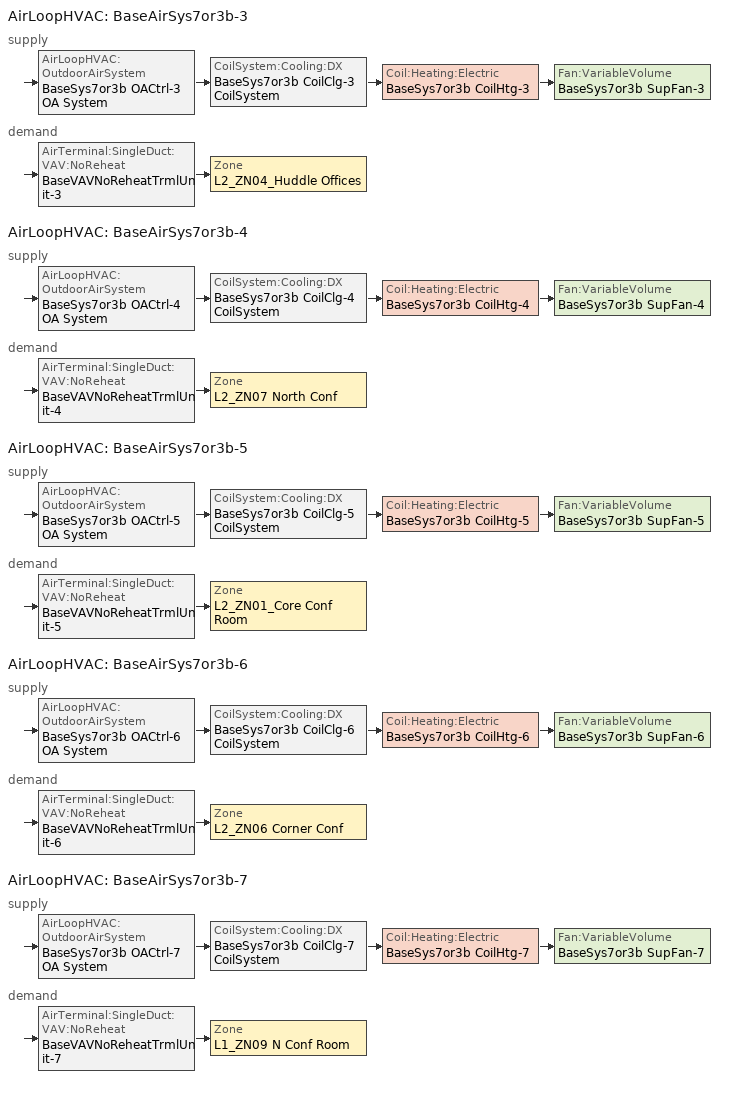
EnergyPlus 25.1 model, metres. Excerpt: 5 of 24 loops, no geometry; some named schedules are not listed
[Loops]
AirLoopHVAC 'BaseAirSys7or3b-3'
 supply: AirLoopHVAC:OutdoorAirSystem 'BaseSys7or3b OACtrl-3 OA System' > CoilSystem:Cooling:DX 'BaseSys7or3b CoilClg-3 CoilSystem' > Coil:Heating:Electric 'BaseSys7or3b CoilHtg-3' > Fan:VariableVolume 'BaseSys7or3b SupFan-3'
 demand: AirTerminal:SingleDuct:VAV:NoReheat 'BaseVAVNoReheatTrmlUnit-3' > Zone 'L2_ZN04_Huddle Offices'
AirLoopHVAC 'BaseAirSys7or3b-4'
 supply: AirLoopHVAC:OutdoorAirSystem 'BaseSys7or3b OACtrl-4 OA System' > CoilSystem:Cooling:DX 'BaseSys7or3b CoilClg-4 CoilSystem' > Coil:Heating:Electric 'BaseSys7or3b CoilHtg-4' > Fan:VariableVolume 'BaseSys7or3b SupFan-4'
 demand: AirTerminal:SingleDuct:VAV:NoReheat 'BaseVAVNoReheatTrmlUnit-4' > Zone 'L2_ZN07 North Conf'
AirLoopHVAC 'BaseAirSys7or3b-5'
 supply: AirLoopHVAC:OutdoorAirSystem 'BaseSys7or3b OACtrl-5 OA System' > CoilSystem:Cooling:DX 'BaseSys7or3b CoilClg-5 CoilSystem' > Coil:Heating:Electric 'BaseSys7or3b CoilHtg-5' > Fan:VariableVolume 'BaseSys7or3b SupFan-5'
 demand: AirTerminal:SingleDuct:VAV:NoReheat 'BaseVAVNoReheatTrmlUnit-5' > Zone 'L2_ZN01_Core Conf Room'
AirLoopHVAC 'BaseAirSys7or3b-6'
 supply: AirLoopHVAC:OutdoorAirSystem 'BaseSys7or3b OACtrl-6 OA System' > CoilSystem:Cooling:DX 'BaseSys7or3b CoilClg-6 CoilSystem' > Coil:Heating:Electric 'BaseSys7or3b CoilHtg-6' > Fan:VariableVolume 'BaseSys7or3b SupFan-6'
 demand: AirTerminal:SingleDuct:VAV:NoReheat 'BaseVAVNoReheatTrmlUnit-6' > Zone 'L2_ZN06 Corner Conf'
AirLoopHVAC 'BaseAirSys7or3b-7'
 supply: AirLoopHVAC:OutdoorAirSystem 'BaseSys7or3b OACtrl-7 OA System' > CoilSystem:Cooling:DX 'BaseSys7or3b CoilClg-7 CoilSystem' > Coil:Heating:Electric 'BaseSys7or3b CoilHtg-7' > Fan:VariableVolume 'BaseSys7or3b SupFan-7'
 demand: AirTerminal:SingleDuct:VAV:NoReheat 'BaseVAVNoReheatTrmlUnit-7' > Zone 'L1_ZN09 N Conf Room'
[ZoneControl:Thermostat] Temperature Difference Between Cutout And Setpoint {deltaC}=0
Name | Zone or ZoneList | Control Type Schedule | Control 1
L1_ZN09 N Conf Room Thermostat | L1_ZN09 N Conf Room | L1_ZN09 N Conf Room Thermostat Schedule | L1_ZN09 N Conf Room Thermostat
L2_ZN01_Core Conf Room Thermostat | L2_ZN01_Core Conf Room | L2_ZN01_Core Conf Room Thermostat Schedule | L2_ZN01_Core Conf Room Thermostat
L2_ZN04_Huddle Offices Thermostat | L2_ZN04_Huddle Offices | L2_ZN04_Huddle Offices Thermostat Schedule | L2_ZN04_Huddle Offices Thermostat
L2_ZN06 Corner Conf Thermostat | L2_ZN06 Corner Conf | L2_ZN06 Corner Conf Thermostat Schedule | L2_ZN06 Corner Conf Thermostat
L2_ZN07 North Conf Thermostat | L2_ZN07 North Conf | L2_ZN07 North Conf Thermostat Schedule | L2_ZN07 North Conf Thermostat
[ThermostatSetpoint:DualSetpoint] Heating Setpoint Temperature Schedule=SchoolHtgSetpt; Cooling Setpoint Temperature Schedule=SchoolClgSetpt
L1_ZN09 N Conf Room Thermostat; L2_ZN01_Core Conf Room Thermostat; L2_ZN04_Huddle Offices Thermostat; L2_ZN06 Corner Conf Thermostat; L2_ZN07 North Conf Thermostat
[Fan:ZoneExhaust] Availability Schedule=SchoolHVACAvail; Fan Total Efficiency=0.6; Pressure Rise {Pa}=0; System Availability Manager Coupling Mode=Decoupled; Balanced Exhaust Fraction Schedule=On
Name | Maximum Flow Rate {m3/s}
L1_ZN09 N Conf Room BaseExhFan | 0.0472051
L2_ZN01_Core Conf Room BaseExhFan | 0.0676117
L2_ZN04_Huddle Offices BaseExhFan; L2_ZN06 Corner Conf BaseExhFan | 0.0393376
L2_ZN07 North Conf BaseExhFan | 0.0629403
[Zone equipment]
L1_ZN09 N Conf Room: L1_ZN09 N Conf Room BaseExhFan, BaseVAVNoReheatTrmlUnit-7
L2_ZN01_Core Conf Room: L2_ZN01_Core Conf Room BaseExhFan, BaseVAVNoReheatTrmlUnit-5
L2_ZN04_Huddle Offices: L2_ZN04_Huddle Offices BaseExhFan, BaseVAVNoReheatTrmlUnit-3
L2_ZN06 Corner Conf: L2_ZN06 Corner Conf BaseExhFan, BaseVAVNoReheatTrmlUnit-6
L2_ZN07 North Conf: L2_ZN07 North Conf BaseExhFan, BaseVAVNoReheatTrmlUnit-4
[Sizing:Zone] Zone Cooling Design Supply Air Temperature Input Method=TemperatureDifference; Zone Cooling Design Supply Air Temperature {C}=14; Zone Cooling Design Supply Air Temperature Difference {deltaC}=11.1111; Zone Heating Design Supply Air Temperature Input Method=TemperatureDifference; Zone Heating Design Supply Air Temperature {C}=40; Zone Heating Design Supply Air Temperature Difference {deltaC}=13.8889; Zone Cooling Design Supply Air Humidity Ratio {kgWater/kgDryAir}=0.0085; Zone Heating Design Supply Air Humidity Ratio {kgWater/kgDryAir}=0.008; Zone Heating Sizing Factor=1; Zone Cooling Sizing Factor=1; Cooling Design Air Flow Method=DesignDay; Cooling Design Air Flow Rate {m3/s}=0; Cooling Minimum Air Flow per Zone Floor Area {m3/s-m2}=0; Cooling Minimum Air Flow {m3/s}=0; Cooling Minimum Air Flow Fraction=0; Heating Design Air Flow Method=DesignDayWithLimit; Heating Design Air Flow Rate {m3/s}=0; Heating Maximum Air Flow per Zone Floor Area {m3/s-m2}=0; Heating Maximum Air Flow {m3/s}=0; Heating Maximum Air Flow Fraction=0.5; Account for Dedicated Outdoor Air System=No; Zone Load Sizing Method=Sensible Load Only No Latent Load; Zone Latent Cooling Design Supply Air Humidity Ratio Input Method=HumidityRatioDifference; Zone Cooling Design Supply Air Humidity Ratio Difference {kgWater/kgDryAir}=0.005; Zone Latent Heating Design Supply Air Humidity Ratio Input Method=HumidityRatioDifference; Zone Humidification Design Supply Air Humidity Ratio Difference {kgWater/kgDryAir}=0.005; Type of Space Sum to Use=Coincident
Name | Design Specification Outdoor Air Object
L1_ZN09 N Conf Room | L1_ZN09 N Conf Room Design Specification Outdoor Air
L2_ZN01_Core Conf Room | L2_ZN01_Core Conf Room Design Specification Outdoor Air
L2_ZN04_Huddle Offices | L2_ZN04_Huddle Offices Design Specification Outdoor Air
L2_ZN06 Corner Conf | L2_ZN06 Corner Conf Design Specification Outdoor Air
L2_ZN07 North Conf | L2_ZN07 North Conf Design Specification Outdoor Air
[DesignSpecification:OutdoorAir] Outdoor Air Method=Maximum; Outdoor Air Flow per Person {m3/s-person}=0; Outdoor Air Flow per Zone {m3/s}=0; Outdoor Air Flow Air Changes per Hour {1/hr}=0
Name | Outdoor Air Flow per Zone Floor Area {m3/s-m2}
L1_ZN09 N Conf Room Design Specification Outdoor Air | 0.00100462
L2_ZN01_Core Conf Room Design Specification Outdoor Air | 0.00208709
L2_ZN04_Huddle Offices Design Specification Outdoor Air | 0.003579
L2_ZN06 Corner Conf Design Specification Outdoor Air | 0.00351658
L2_ZN07 North Conf Design Specification Outdoor Air | 0.00257051
[AirTerminal:SingleDuct:VAV:NoReheat] Availability Schedule=Always On Discrete; Maximum Air Flow Rate {m3/s}=Autosize; Zone Minimum Air Flow Input Method=FixedFlowRate; Constant Minimum Air Flow Fraction=0.3
Name | Fixed Minimum Air Flow Rate {m3/s}
BaseVAVNoReheatTrmlUnit-7 | 0.141584
BaseVAVNoReheatTrmlUnit-5 | 0.202791
BaseVAVNoReheatTrmlUnit-3; BaseVAVNoReheatTrmlUnit-6 | 0.117987
BaseVAVNoReheatTrmlUnit-4 | 0.188779
[AirLoopHVAC] Design Supply Air Flow Rate {m3/s}=AutoSize; Design Return Air Flow Fraction of Supply Air Flow=1
BaseAirSys7or3b-3; BaseAirSys7or3b-4; BaseAirSys7or3b-5; BaseAirSys7or3b-6; BaseAirSys7or3b-7
[Sizing:System] Type of Load to Size On=Sensible; Design Outdoor Air Flow Rate {m3/s}=Autosize; Central Heating Maximum System Air Flow Ratio=0.5; Preheat Design Temperature {C}=5.68434e-14; Preheat Design Humidity Ratio {kgWater/kgDryAir}=0; Precool Design Temperature {C}=5.68434e-14; Precool Design Humidity Ratio {kgWater/kgDryAir}=0; Central Cooling Design Supply Air Temperature {C}=12.7778; Central Heating Design Supply Air Temperature {C}=35; Type of Zone Sum to Use=NonCoincident; 100% Outdoor Air in Cooling=No; 100% Outdoor Air in Heating=No; Central Cooling Design Supply Air Humidity Ratio {kgWater/kgDryAir}=0.0085; Central Heating Design Supply Air Humidity Ratio {kgWater/kgDryAir}=0.008; Cooling Supply Air Flow Rate Method=DesignDay; Cooling Supply Air Flow Rate {m3/s}=0; Cooling Supply Air Flow Rate Per Floor Area {m3/s-m2}=0.00996765; Cooling Fraction of Autosized Cooling Supply Air Flow Rate=1; Cooling Supply Air Flow Rate Per Unit Cooling Capacity {m3/s-W}=3.94755e-05; Heating Supply Air Flow Rate Method=DesignDay; Heating Supply Air Flow Rate {m3/s}=0; Heating Supply Air Flow Rate Per Floor Area {m3/s-m2}=0.00996765; Heating Fraction of Autosized Heating Supply Air Flow Rate=1; Heating Fraction of Autosized Cooling Supply Air Flow Rate=1; Heating Supply Air Flow Rate Per Unit Heating Capacity {m3/s-W}=3.15882e-05; System Outdoor Air Method=ZoneSum; Zone Maximum Outdoor Air Fraction=1; Cooling Design Capacity Method=CoolingDesignCapacity; Cooling Design Capacity {W}=Autosize; Cooling Design Capacity Per Floor Area {W/m2}=234.7; Fraction of Autosized Cooling Design Capacity=1; Heating Design Capacity Method=HeatingDesignCapacity; Heating Design Capacity {W}=Autosize; Heating Design Capacity Per Floor Area {W/m2}=157; Fraction of Autosized Heating Design Capacity=1; Central Cooling Capacity Control Method=OnOff; Occupant Diversity=Autosize
BaseAirSys7or3b-3; BaseAirSys7or3b-4; BaseAirSys7or3b-5; BaseAirSys7or3b-6; BaseAirSys7or3b-7
[AvailabilityManager:NightCycle] Applicability Schedule=Always On Discrete; Fan Schedule=SchoolHVACAvail; Control Type=CycleOnControlZone; Thermostat Tolerance {deltaC}=1.11111; Cycling Run Time Control Type=ThermostatWithMinimumRunTime; Cycling Run Time {s}=900
Name | Control Zone or Zone List
Availability Manager Night Cycle 5 | L2_ZN04_Huddle Offices
Availability Manager Night Cycle 6 | L2_ZN07 North Conf
Availability Manager Night Cycle 7 | L2_ZN01_Core Conf Room
Availability Manager Night Cycle 8 | L2_ZN06 Corner Conf
Availability Manager Night Cycle 9 | L1_ZN09 N Conf Room
[Controller:OutdoorAir] Minimum Outdoor Air Flow Rate {m3/s}=0; Maximum Outdoor Air Flow Rate {m3/s}=Autosize; Economizer Control Type=NoEconomizer; Economizer Control Action Type=ModulateFlow; Economizer Maximum Limit Enthalpy {J/kg}=64000; Lockout Type=NoLockout; Minimum Limit Type=FixedMinimum; High Humidity Control=No; High Humidity Outdoor Air Flow Ratio=1; Control High Indoor Humidity Based on Outdoor Humidity Ratio=Yes; Heat Recovery Bypass Control Type=BypassWhenOAFlowGreaterThanMinimum; Economizer Operation Staging=InterlockedWithMechanicalCooling
Name | Minimum Outdoor Air Schedule | Mechanical Ventilation Controller
BaseSys7or3b OACtrl-3 | BaseSys7or3b OACtrl-3 Schedule | BaseSys7or3b OACtrl-3 Mech Vent Controller
BaseSys7or3b OACtrl-4 | BaseSys7or3b OACtrl-4 Schedule | BaseSys7or3b OACtrl-4 Mech Vent Controller
BaseSys7or3b OACtrl-5 | BaseSys7or3b OACtrl-5 Schedule | BaseSys7or3b OACtrl-5 Mech Vent Controller
BaseSys7or3b OACtrl-6 | BaseSys7or3b OACtrl-6 Schedule | BaseSys7or3b OACtrl-6 Mech Vent Controller
BaseSys7or3b OACtrl-7 | BaseSys7or3b OACtrl-7 Schedule | BaseSys7or3b OACtrl-7 Mech Vent Controller
[Controller:MechanicalVentilation] Demand Controlled Ventilation=No; System Outdoor Air Method=ZoneSum
Name | Availability Schedule | Zone or ZoneList Name 1 | Design Specification Outdoor Air Object Name 1
BaseSys7or3b OACtrl-3 Mech Vent Controller | BaseSys7or3b OACtrl-3 Schedule | L2_ZN04_Huddle Offices | L2_ZN04_Huddle Offices Design Specification Outdoor Air
BaseSys7or3b OACtrl-4 Mech Vent Controller | BaseSys7or3b OACtrl-4 Schedule | L2_ZN07 North Conf | L2_ZN07 North Conf Design Specification Outdoor Air
BaseSys7or3b OACtrl-5 Mech Vent Controller | BaseSys7or3b OACtrl-5 Schedule | L2_ZN01_Core Conf Room | L2_ZN01_Core Conf Room Design Specification Outdoor Air
BaseSys7or3b OACtrl-6 Mech Vent Controller | BaseSys7or3b OACtrl-6 Schedule | L2_ZN06 Corner Conf | L2_ZN06 Corner Conf Design Specification Outdoor Air
BaseSys7or3b OACtrl-7 Mech Vent Controller | BaseSys7or3b OACtrl-7 Schedule | L1_ZN09 N Conf Room | L1_ZN09 N Conf Room Design Specification Outdoor Air
[SetpointManager:MixedAir] Control Variable=Temperature
Name | Setpoint Node or NodeList
BaseSys7or3b OACtrl-3 OA System Mixed Air Node OS Default SPM | BaseSys7or3b OACtrl-3 OA System Mixed Air Node
BaseSys7or3b CoilClg-3 Outlet Node OS Default SPM | BaseSys7or3b CoilClg-3 Outlet Node
BaseSys7or3b CoilHtg-3 Outlet Node OS Default SPM | BaseSys7or3b CoilHtg-3 Outlet Node
BaseSys7or3b OACtrl-4 OA System Mixed Air Node OS Default SPM | BaseSys7or3b OACtrl-4 OA System Mixed Air Node
BaseSys7or3b CoilClg-4 Outlet Node OS Default SPM | BaseSys7or3b CoilClg-4 Outlet Node
BaseSys7or3b CoilHtg-4 Outlet Node OS Default SPM | BaseSys7or3b CoilHtg-4 Outlet Node
BaseSys7or3b OACtrl-5 OA System Mixed Air Node OS Default SPM | BaseSys7or3b OACtrl-5 OA System Mixed Air Node
BaseSys7or3b CoilClg-5 Outlet Node OS Default SPM | BaseSys7or3b CoilClg-5 Outlet Node
BaseSys7or3b CoilHtg-5 Outlet Node OS Default SPM | BaseSys7or3b CoilHtg-5 Outlet Node
BaseSys7or3b OACtrl-6 OA System Mixed Air Node OS Default SPM | BaseSys7or3b OACtrl-6 OA System Mixed Air Node
BaseSys7or3b CoilClg-6 Outlet Node OS Default SPM | BaseSys7or3b CoilClg-6 Outlet Node
BaseSys7or3b CoilHtg-6 Outlet Node OS Default SPM | BaseSys7or3b CoilHtg-6 Outlet Node
BaseSys7or3b OACtrl-7 OA System Mixed Air Node OS Default SPM | BaseSys7or3b OACtrl-7 OA System Mixed Air Node
BaseSys7or3b CoilClg-7 Outlet Node OS Default SPM | BaseSys7or3b CoilClg-7 Outlet Node
BaseSys7or3b CoilHtg-7 Outlet Node OS Default SPM | BaseSys7or3b CoilHtg-7 Outlet Node
[CoilSystem:Cooling:DX] Availability Schedule=Always On Discrete
Name | Cooling Coil
BaseSys7or3b CoilClg-3 CoilSystem | BaseSys7or3b CoilClg-3
BaseSys7or3b CoilClg-4 CoilSystem | BaseSys7or3b CoilClg-4
BaseSys7or3b CoilClg-5 CoilSystem | BaseSys7or3b CoilClg-5
BaseSys7or3b CoilClg-6 CoilSystem | BaseSys7or3b CoilClg-6
BaseSys7or3b CoilClg-7 CoilSystem | BaseSys7or3b CoilClg-7
[Coil:Cooling:DX:SingleSpeed] Availability Schedule=Always On Discrete; Gross Rated Total Cooling Capacity {W}=Autosize; Gross Rated Sensible Heat Ratio=Autosize; Gross Rated Cooling COP {W/W}=3; Rated Air Flow Rate {m3/s}=Autosize; Rated Evaporator Fan Power Per Volume Flow Rate 2017 {W/(m3/s)}=773.3; Rated Evaporator Fan Power Per Volume Flow Rate 2023 {W/(m3/s)}=934.4; Total Cooling Capacity Function of Temperature Curve=CoilClgDXQRatio_fTwbToadbSI; Total Cooling Capacity Function of Flow Fraction Curve=CoilClgDXSnglQRatio_fCFMRatio; Energy Input Ratio Function of Temperature Curve=CoilClgDXEIRRatio_fTwbToadbSI; Energy Input Ratio Function of Flow Fraction Curve=CoilClgDXSnglEIRRatio_fCFMRatio; Part Load Fraction Correlation Curve=CoilClgDXEIRRatio_fQFrac; Minimum Outdoor Dry-Bulb Temperature for Compressor Operation {C}=-25; Nominal Time for Condensate Removal to Begin {s}=0; Ratio of Initial Moisture Evaporation Rate and Steady State Latent Capacity=0; Maximum Cycling Rate {cycles/hr}=0; Latent Capacity Time Constant {s}=0; Condenser Type=AirCooled; Evaporative Condenser Effectiveness=0.9; Evaporative Condenser Air Flow Rate {m3/s}=Autosize; Evaporative Condenser Pump Rated Power Consumption {W}=Autosize; Crankcase Heater Capacity {W}=0; Maximum Outdoor Dry-Bulb Temperature for Crankcase Heater Operation {C}=10; Basin Heater Capacity {W/K}=0; Basin Heater Setpoint Temperature {C}=2
BaseSys7or3b CoilClg-3; BaseSys7or3b CoilClg-4; BaseSys7or3b CoilClg-5; BaseSys7or3b CoilClg-6; BaseSys7or3b CoilClg-7
[SetpointManager:SingleZone:Reheat] Control Variable=Temperature; Minimum Supply Air Temperature {C}=12.7778; Maximum Supply Air Temperature {C}=35
Name | Control Zone | Setpoint Node or NodeList
Setpoint Manager Single Zone Reheat 3 | L2_ZN04_Huddle Offices | BaseSys7or3b SupFan-3 Outlet Node
Setpoint Manager Single Zone Reheat 4 | L2_ZN07 North Conf | BaseSys7or3b SupFan-4 Outlet Node
Setpoint Manager Single Zone Reheat 5 | L2_ZN01_Core Conf Room | BaseSys7or3b SupFan-5 Outlet Node
Setpoint Manager Single Zone Reheat 6 | L2_ZN06 Corner Conf | BaseSys7or3b SupFan-6 Outlet Node
Setpoint Manager Single Zone Reheat 7 | L1_ZN09 N Conf Room | BaseSys7or3b SupFan-7 Outlet Node
[Fan:VariableVolume] Availability Schedule=SchoolHVACAvail; Fan Total Efficiency=1; Pressure Rise {Pa}=0; Maximum Flow Rate {m3/s}=AutoSize; Fan Power Minimum Flow Rate Input Method=FixedFlowRate; Fan Power Minimum Flow Fraction=0; Fan Power Minimum Air Flow Rate {m3/s}=0; Motor Efficiency=1; Motor In Airstream Fraction=1; Fan Power Coefficient 1=0.027828; Fan Power Coefficient 2=0.026583; Fan Power Coefficient 3=-0.087069; Fan Power Coefficient 4=1.03092; Fan Power Coefficient 5=0
BaseSys7or3b SupFan-3; BaseSys7or3b SupFan-4; BaseSys7or3b SupFan-5; BaseSys7or3b SupFan-6; BaseSys7or3b SupFan-7
[Coil:Heating:Electric] Availability Schedule=Always On Discrete; Efficiency=1; Nominal Capacity {W}=Autosize
BaseSys7or3b CoilHtg-3; BaseSys7or3b CoilHtg-4; BaseSys7or3b CoilHtg-5; BaseSys7or3b CoilHtg-6; BaseSys7or3b CoilHtg-7
[Schedule:Year]
SchoolHtgSetpt: SchoolHtgSetptWk, 1, 1, 12, 31
SchoolClgSetpt: SchoolClgSetptWk, 1, 1, 12, 31
SchoolHVACAvail: SchoolHVACAvailWk, 1, 1, 12, 31
On: OnWk, 1, 1, 12, 31
BaseSys7or3b OACtrl-3 Schedule: BaseSys7or3b OACtrl-3 Schedule Week 1, 1, 1, 12, 31
BaseSys7or3b OACtrl-4 Schedule: BaseSys7or3b OACtrl-4 Schedule Week 1, 1, 1, 12, 31
BaseSys7or3b OACtrl-5 Schedule: BaseSys7or3b OACtrl-5 Schedule Week 1, 1, 1, 12, 31
BaseSys7or3b OACtrl-6 Schedule: BaseSys7or3b OACtrl-6 Schedule Week 1, 1, 1, 12, 31
BaseSys7or3b OACtrl-7 Schedule: BaseSys7or3b OACtrl-7 Schedule Week 1, 1, 1, 12, 31
[Schedule:Week:Daily]
SchoolHtgSetptWk: SchoolHtgSetptSun, SchoolHtgSetptWD, SchoolHtgSetptWD, SchoolHtgSetptWD, SchoolHtgSetptWD, SchoolHtgSetptWD, SchoolHtgSetptSat, SchoolHtgSetptSun, SchoolHtgSetptWD, SchoolHtgSetptWD, SchoolHtgSetptSun, SchoolHtgSetptSun
SchoolHVACAvailWk: SchoolHVACAvailSun, SchoolHVACAvailWD, SchoolHVACAvailWD, SchoolHVACAvailWD, SchoolHVACAvailWD, SchoolHVACAvailWD, SchoolHVACAvailSat, SchoolHVACAvailSun, AllOnHVACAvailDay, AllOnHVACAvailDay, SchoolHVACAvailSun, SchoolHVACAvailSun
OnWk: OnDay, OnDay, OnDay, OnDay, OnDay, OnDay, OnDay, OnDay, OnDay, OnDay, OnDay, OnDay
BaseSys7or3b OACtrl-3 Schedule Week 1: BaseSys7or3b OACtrl-3 Schedule Week 1 Sunday, BaseSys7or3b OACtrl-3 Schedule Week 1 Monday, BaseSys7or3b OACtrl-3 Schedule Week 1 Tuesday, BaseSys7or3b OACtrl-3 Schedule Week 1 Wednesday, BaseSys7or3b OACtrl-3 Schedule Week 1 Thursday, BaseSys7or3b OACtrl-3 Schedule Week 1 Friday, BaseSys7or3b OACtrl-3 Schedule Week 1 Saturday, BaseSys7or3b OACtrl-3 Schedule Week 1 Holiday, BaseSys7or3b OACtrl-3 Schedule Week 1 Summer, BaseSys7or3b OACtrl-3 Schedule Week 1 Winter, BaseSys7or3b OACtrl-3 Schedule Week 1 Custom 1, BaseSys7or3b OACtrl-3 Schedule Week 1 Custom 2
BaseSys7or3b OACtrl-4 Schedule Week 1: BaseSys7or3b OACtrl-4 Schedule Week 1 Sunday, BaseSys7or3b OACtrl-4 Schedule Week 1 Monday, BaseSys7or3b OACtrl-4 Schedule Week 1 Tuesday, BaseSys7or3b OACtrl-4 Schedule Week 1 Wednesday, BaseSys7or3b OACtrl-4 Schedule Week 1 Thursday, BaseSys7or3b OACtrl-4 Schedule Week 1 Friday, BaseSys7or3b OACtrl-4 Schedule Week 1 Saturday, BaseSys7or3b OACtrl-4 Schedule Week 1 Holiday, BaseSys7or3b OACtrl-4 Schedule Week 1 Summer, BaseSys7or3b OACtrl-4 Schedule Week 1 Winter, BaseSys7or3b OACtrl-4 Schedule Week 1 Custom 1, BaseSys7or3b OACtrl-4 Schedule Week 1 Custom 2
BaseSys7or3b OACtrl-5 Schedule Week 1: BaseSys7or3b OACtrl-5 Schedule Week 1 Sunday, BaseSys7or3b OACtrl-5 Schedule Week 1 Monday, BaseSys7or3b OACtrl-5 Schedule Week 1 Tuesday, BaseSys7or3b OACtrl-5 Schedule Week 1 Wednesday, BaseSys7or3b OACtrl-5 Schedule Week 1 Thursday, BaseSys7or3b OACtrl-5 Schedule Week 1 Friday, BaseSys7or3b OACtrl-5 Schedule Week 1 Saturday, BaseSys7or3b OACtrl-5 Schedule Week 1 Holiday, BaseSys7or3b OACtrl-5 Schedule Week 1 Summer, BaseSys7or3b OACtrl-5 Schedule Week 1 Winter, BaseSys7or3b OACtrl-5 Schedule Week 1 Custom 1, BaseSys7or3b OACtrl-5 Schedule Week 1 Custom 2
BaseSys7or3b OACtrl-6 Schedule Week 1: BaseSys7or3b OACtrl-6 Schedule Week 1 Sunday, BaseSys7or3b OACtrl-6 Schedule Week 1 Monday, BaseSys7or3b OACtrl-6 Schedule Week 1 Tuesday, BaseSys7or3b OACtrl-6 Schedule Week 1 Wednesday, BaseSys7or3b OACtrl-6 Schedule Week 1 Thursday, BaseSys7or3b OACtrl-6 Schedule Week 1 Friday, BaseSys7or3b OACtrl-6 Schedule Week 1 Saturday, BaseSys7or3b OACtrl-6 Schedule Week 1 Holiday, BaseSys7or3b OACtrl-6 Schedule Week 1 Summer, BaseSys7or3b OACtrl-6 Schedule Week 1 Winter, BaseSys7or3b OACtrl-6 Schedule Week 1 Custom 1, BaseSys7or3b OACtrl-6 Schedule Week 1 Custom 2
BaseSys7or3b OACtrl-7 Schedule Week 1: BaseSys7or3b OACtrl-7 Schedule Week 1 Sunday, BaseSys7or3b OACtrl-7 Schedule Week 1 Monday, BaseSys7or3b OACtrl-7 Schedule Week 1 Tuesday, BaseSys7or3b OACtrl-7 Schedule Week 1 Wednesday, BaseSys7or3b OACtrl-7 Schedule Week 1 Thursday, BaseSys7or3b OACtrl-7 Schedule Week 1 Friday, BaseSys7or3b OACtrl-7 Schedule Week 1 Saturday, BaseSys7or3b OACtrl-7 Schedule Week 1 Holiday, BaseSys7or3b OACtrl-7 Schedule Week 1 Summer, BaseSys7or3b OACtrl-7 Schedule Week 1 Winter, BaseSys7or3b OACtrl-7 Schedule Week 1 Custom 1, BaseSys7or3b OACtrl-7 Schedule Week 1 Custom 2
[Schedule:Compact]
L1_ZN09 N Conf Room Thermostat Schedule; L2_ZN01_Core Conf Room Thermostat Schedule; L2_ZN04_Huddle Offices Thermostat Schedule; L2_ZN06 Corner Conf Thermostat Schedule; L2_ZN07 North Conf Thermostat Schedule: Through: 12/31, For: AllDays, Until: 24:00, 4
[Schedule:Constant]
Always On Discrete: Hourly Value=1
[Curve:Biquadratic] Minimum Value of x {BasedOnField A2}=13.89; Maximum Value of x {BasedOnField A2}=25; Minimum Value of y {BasedOnField A3}=23.89; Maximum Value of y {BasedOnField A3}=46.11; Minimum Curve Output {BasedOnField A4}=0.77
Name | Coefficient1 Constant | Coefficient2 x | Coefficient3 x**2 | Coefficient4 y | Coefficient5 y**2 | Coefficient6 x*y | Maximum Curve Output {BasedOnField A4}
CoilClgDXQRatio_fTwbToadbSI | 0.86779 | 0.014245 | 0.000554 | -0.007569 | 3.2e-05 | -0.000191 | 1.29
CoilClgDXEIRRatio_fTwbToadbSI | 0.116709 | 0.028458 | -0.000411 | 0.021422 | 0.000162 | -0.00068 | 1.33
[Curve:Quadratic] Minimum Value of x {BasedOnField A2}=0; Maximum Value of x {BasedOnField A2}=100
Name | Coefficient1 Constant | Coefficient2 x | Coefficient3 x**2 | Minimum Curve Output {BasedOnField A3}
CoilClgDXSnglQRatio_fCFMRatio | 0.8 | 0.2 | 0 | 0.8
CoilClgDXSnglEIRRatio_fCFMRatio | 1.156 | -0.1816 | 0.0256
[Curve:Cubic]
CoilClgDXEIRRatio_fQFrac: Coefficient1 Constant=0; Coefficient2 x=5.1091; Coefficient3 x**2=-8.5515; Coefficient4 x**3=4.4744; Minimum Value of x {BasedOnField A2}=0.7; Maximum Value of x {BasedOnField A2}=1; Minimum Curve Output {BasedOnField A3}=0.92; Maximum Curve Output {BasedOnField A3}=1
